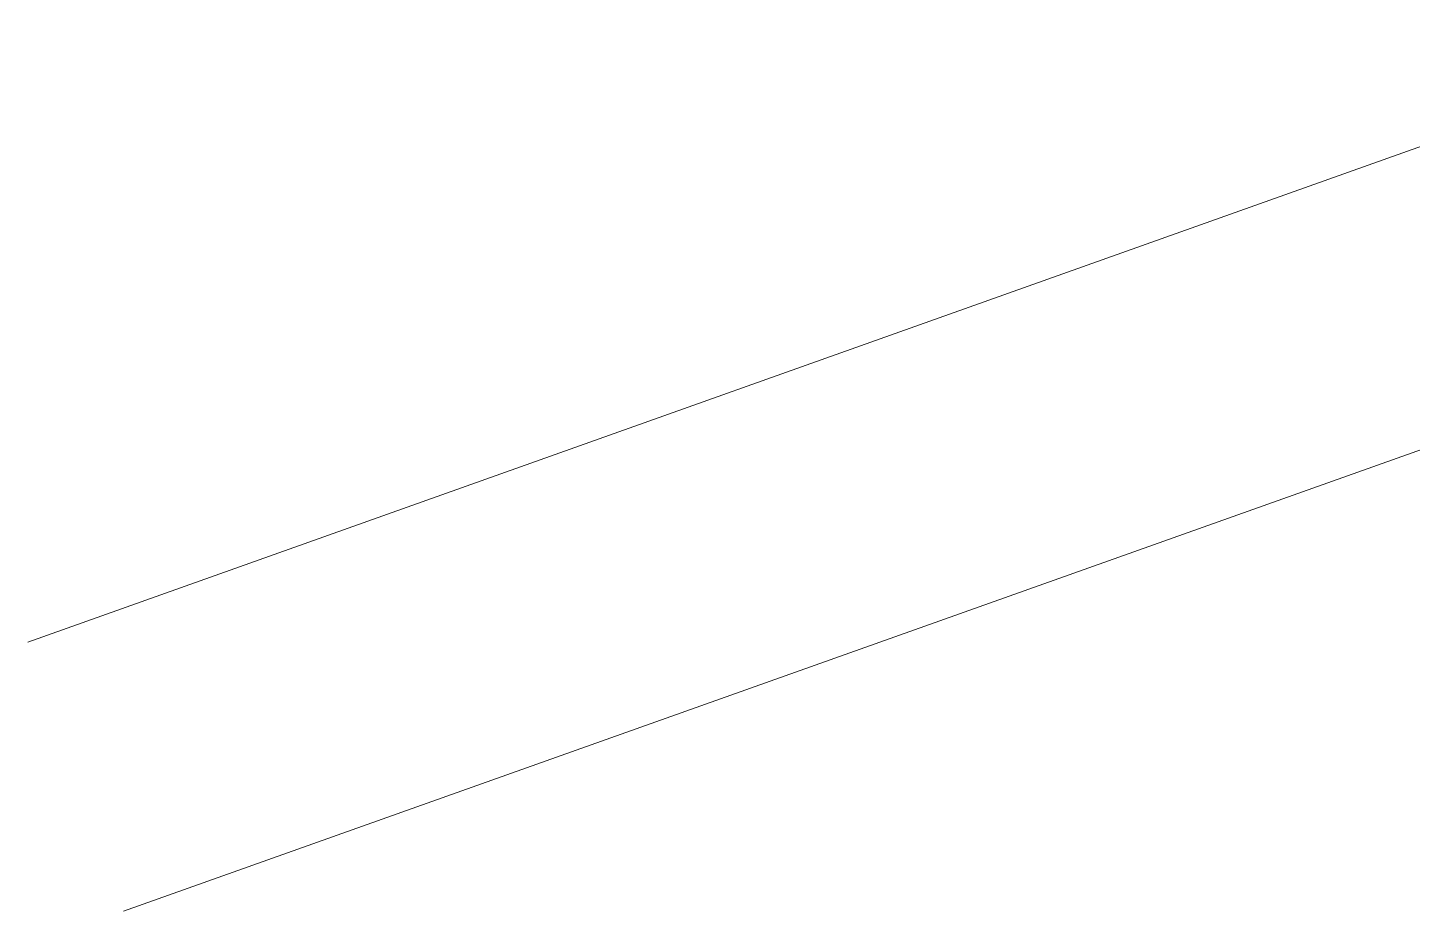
# Model space of a CAD drawing. Header units: millimetres. Extents: x 523446 to 528898, y 388189 to 392165.
# Drawn here: x 525358.5 to 525411.7, y 388836.9 to 388870.9 of the extents above; entities that cross this region are included whole.
import ezdxf

# ---------------------------------------------------------------- set-up
doc = ezdxf.new("R2010")
doc.units = ezdxf.units.MM
doc.linetypes.add('ACAD_ISO04W100', pattern=[30, 24, -3, 0, -3])
doc.layers.add('车行道边线', color=5, linetype='ACAD_ISO04W100')

msp = doc.modelspace()

# ---------------------------------------------------------------- linework, layer by layer
at = {"layer": '车行道边线', "linetype": 'Continuous', "lineweight": 0, "ltscale": 0.04}
for p, q in [((525358.459723253, 388847.2396703296), (525424.8666242376, 388870.8839920255)), ((525362.1493980178, 388836.8769341967), (525423.6213081932, 388858.7641416678))]:
    msp.add_line(p, q, dxfattribs=at)

doc.saveas('drawing.dxf')
